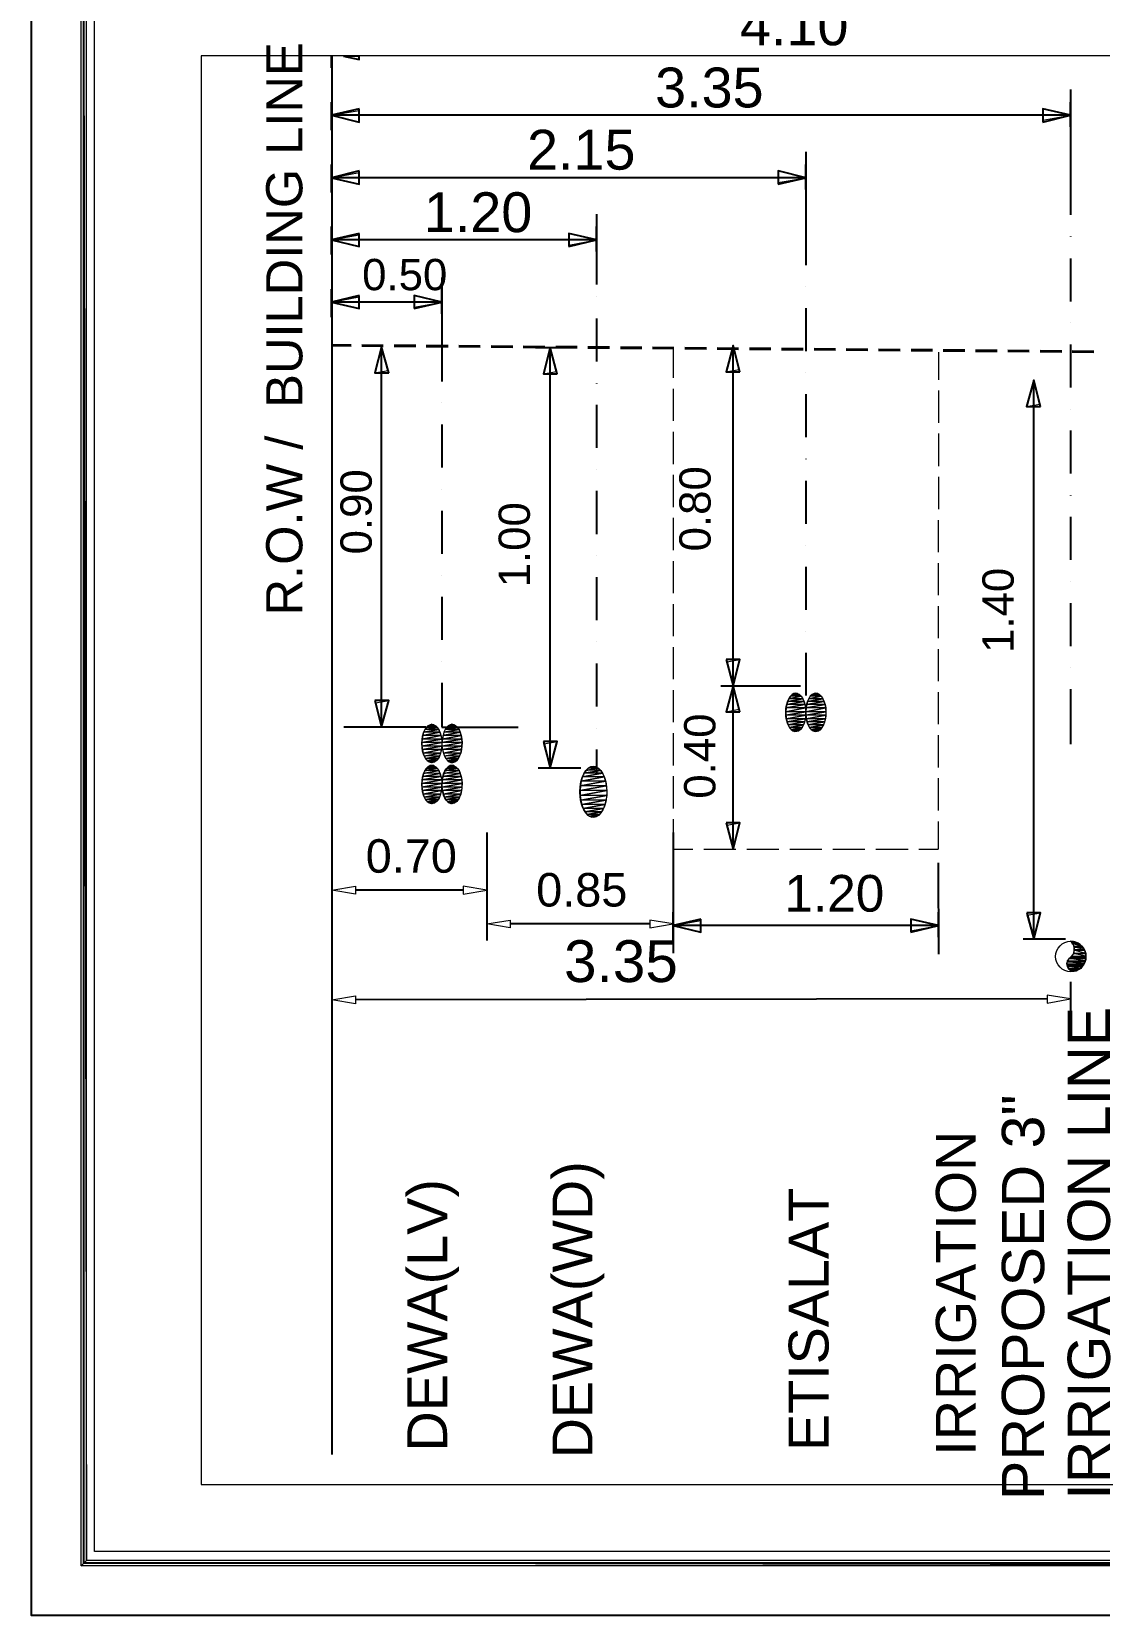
# Model space of a CAD drawing. Header units: inches. Extents: x 2 to 859, y 1 to 607.
# Drawn here: x 1.9 to 205.1, y 0.7 to 302.2 of the extents above; entities that cross this region are included whole.
import ezdxf

# ---------------------------------------------------------------- set-up
doc = ezdxf.new("R2010")
doc.units = ezdxf.units.IN
doc.header["$MEASUREMENT"] = 0
doc.layers.add('PDF_Geometry', color=7, linetype='Continuous', true_color=0x00b8b8)
doc.layers.add('PDF_Text', color=7, linetype='Continuous')
doc.styles.add('PDF Arial', font='arial.ttf')

msp = doc.modelspace()

# ---------------------------------------------------------------- linework, layer by layer
at = {"layer": 'PDF_Geometry', "color": 7, "lineweight": 25}
for points in [[(859.2, 3.5), (859.2, 0.72), (1.89, 0.72), (1.89, 607.38)], [(703.35, 10.67), (11.84, 10.67), (11.84, 597.43)], [(58.99, 295.33), (58.99, 297.55)], [(59.06, 297.55), (59.06, 31.35)], [(61.27, 297.55), (64.26, 296.9), (64.26, 297.55)], [(199.67, 291.17), (199.67, 277.71)], [(58.99, 283.43), (58.99, 288.77)], [(64.26, 287.53), (58.99, 286.29), (64.26, 284.99), (64.26, 287.53)], [(194.4, 284.99), (199.67, 286.29), (194.4, 287.53), (194.4, 284.99)], [(199.67, 284.08), (199.67, 288.77)], [(199.67, 286.29), (58.99, 286.29)], [(149.26, 279.34), (149.26, 265.87)], [(199.67, 277.71), (199.67, 267.3)], [(58.99, 271.6), (58.99, 276.93)], [(64.26, 275.69), (58.99, 274.39), (64.26, 273.16), (64.26, 275.69)], [(149.26, 274.39), (58.99, 274.39)], [(144, 273.16), (149.26, 274.39), (144, 275.69), (144, 273.16)], [(149.26, 272.18), (149.26, 276.93)], [(149.26, 276.93), (149.26, 276.93)], [(109.4, 267.43), (109.4, 254.04)], [(149.26, 265.87), (149.26, 257.74)], [(58.99, 259.76), (58.99, 265.09)], [(64.26, 263.79), (58.99, 262.56), (64.26, 261.32), (64.26, 263.79)], [(109.4, 262.56), (58.99, 262.56)], [(80, 265.09), (80, 265.09)], [(104.13, 261.32), (109.4, 262.56), (104.13, 263.79), (104.13, 261.32)], [(109.4, 260.35), (109.4, 265.09)], [(199.67, 263.21), (199.67, 263.14)], [(109.4, 260.35), (109.4, 255.79)], [(199.67, 259.04), (199.67, 250.85)], [(80, 255.4), (80, 242.33)], [(149.26, 253.65), (149.26, 253.65)], [(58.99, 247.86), (58.99, 253.19)], [(64.26, 251.96), (58.99, 250.72), (64.26, 249.48), (64.26, 251.96)], [(80, 250.72), (58.99, 250.72)], [(74.73, 249.48), (80, 250.72), (74.73, 251.96), (74.73, 249.48)], [(80, 248.51), (80, 253.19)], [(80, 253.19), (80, 253.19)], [(109.4, 251.7), (109.4, 251.7)], [(109.4, 247.6), (109.4, 239.4)], [(149.26, 249.55), (149.26, 241.36)], [(199.67, 246.75), (199.67, 246.75)], [(69.86, 237.26), (68.49, 242.2), (67.19, 237.26), (69.86, 237.26)], [(68.49, 169.88), (68.49, 242.2)], [(80, 243.96), (80, 235.63)], [(97.82, 242.07), (103.41, 242.07)], [(101.92, 237.06), (100.62, 242.07), (99.32, 237.06), (101.92, 237.06)], [(100.62, 162.08), (100.62, 242.07)], [(136.71, 237.45), (135.41, 242.46), (134.11, 237.45), (136.71, 237.45)], [(135.41, 146.6), (135.41, 242.46)], [(199.67, 242.66), (199.67, 234.46)], [(109.4, 235.31), (109.4, 235.24)], [(149.26, 237.26), (149.26, 237.26)], [(149.26, 233.16), (149.26, 224.97)], [(80, 231.53), (80, 231.53)], [(109.4, 231.14), (109.4, 222.95)], [(199.67, 230.36), (199.67, 230.36)], [(80, 227.44), (80, 219.24)], [(199.67, 226.27), (199.67, 218.07)], [(149.26, 220.87), (149.26, 220.8)], [(109.4, 218.85), (109.4, 218.85)], [(80, 215.08), (80, 215.08)], [(109.4, 214.76), (109.4, 206.56)], [(149.26, 216.71), (149.26, 208.51)], [(199.67, 213.98), (199.67, 213.91)], [(80, 210.98), (80, 202.79)], [(199.67, 209.81), (199.67, 201.62)], [(109.4, 202.46), (109.4, 202.46)], [(149.26, 204.41), (149.26, 204.41)], [(149.26, 200.32), (149.26, 192.12)], [(80, 198.69), (80, 198.69)], [(109.4, 198.37), (109.4, 190.17)], [(199.67, 197.52), (199.67, 197.52)], [(80, 194.59), (80, 186.4)], [(199.67, 193.42), (199.67, 185.23)], [(149.26, 188.03), (149.26, 188.03)], [(109.4, 186.07), (109.4, 186.01)], [(149.26, 183.93), (149.26, 175.8)], [(80, 182.3), (80, 182.3)], [(109.4, 181.91), (109.4, 173.72)], [(134.11, 182.69), (135.41, 177.69), (136.71, 182.69), (134.11, 182.69)], [(199.67, 181.13), (199.67, 181.13)], [(80, 178.21), (80, 169.82)], [(67.19, 174.89), (68.49, 169.88), (69.86, 174.89), (67.19, 174.89)], [(133.07, 177.69), (148.22, 177.69)], [(136.71, 172.74), (135.41, 177.69), (134.11, 172.74), (136.71, 172.74)], [(199.67, 177.03), (199.67, 166.56)], [(61.34, 169.88), (76.94, 169.88)], [(80, 169.82), (94.5, 169.82)], [(109.4, 169.62), (109.4, 169.62)], [(99.32, 167.08), (100.62, 162.08), (101.92, 167.08), (99.32, 167.08)], [(109.4, 165.52), (109.4, 160.97)], [(98.28, 162.08), (106.41, 162.08)], [(134.11, 151.61), (135.41, 146.6), (136.71, 151.61), (134.11, 151.61)], [(88.52, 149.72), (88.52, 129.17)], [(124.03, 149.72), (124.03, 129.17)], [(124.03, 143.02), (124.03, 126.76)], [(174.43, 144), (174.5, 126.57)], [(59.06, 140.68), (59.06, 135.61)], [(84.03, 138.79), (63.55, 138.79)], [(88.52, 140.68), (88.52, 135.61)], [(124.03, 129.23), (124.03, 134.57)], [(129.3, 133.27), (124.03, 132.03), (129.3, 130.79), (129.3, 133.27)], [(169.23, 130.79), (174.5, 132.03), (169.23, 133.27), (169.23, 130.79)], [(174.5, 129.82), (174.5, 134.57)], [(119.54, 132.36), (93.01, 132.36)], [(174.5, 132.03), (124.03, 132.03)]]:
    msp.add_lwpolyline(points, dxfattribs=at)
at = {"layer": 'PDF_Geometry', "color": 7, "lineweight": 0}
for points in [[(12.36, 596.91), (11.32, 597.95), (12.36, 11.19), (12.36, 596.91)], [(11.32, 597.95), (12.36, 11.19), (11.32, 10.15), (11.32, 597.95)], [(703.35, 12.88), (13.86, 12.88), (13.86, 596.19), (743.17, 596.19), (743.17, 210.07)], [(34.15, 25.63), (342.29, 25.63), (342.29, 297.61), (34.15, 297.61), (34.15, 25.63)], [(63.55, 139.51), (63.55, 138.01), (59.06, 138.79), (63.55, 139.51)], [(84.03, 139.51), (84.03, 138.01), (88.52, 138.79), (84.03, 139.51)], [(93.01, 133.07), (93.01, 131.57), (88.52, 132.36), (93.01, 133.07)], [(119.54, 133.07), (119.54, 131.57), (124.03, 132.36), (119.54, 133.07)], [(12.36, 11.19), (11.32, 10.15), (703.35, 11.14)], [(11.32, 10.15), (703.35, 11.14)], [(703.35, 10.15), (11.32, 10.15)], [(703.35, 11.19), (12.36, 11.19)]]:
    msp.add_lwpolyline(points, dxfattribs=at)
at = {"layer": 'PDF_Geometry', "color": 3, "lineweight": 0}
for points in [[(61.27, 297.55), (64.26, 297.55), (64.26, 296.9), (61.27, 297.55)], [(64.26, 287.53), (58.99, 286.29), (64.26, 287.21), (64.26, 287.53)], [(58.99, 286.29), (64.26, 287.21), (64.26, 284.99), (58.99, 286.29)], [(194.4, 287.53), (194.4, 285.32), (199.67, 286.29), (194.4, 287.53)], [(194.4, 285.32), (199.67, 286.29), (194.4, 284.99), (194.4, 285.32)], [(64.26, 275.69), (58.99, 274.39), (64.26, 275.37), (64.26, 275.69)], [(58.99, 274.39), (64.26, 275.37), (64.26, 273.16), (58.99, 274.39)], [(144, 275.69), (144, 273.48), (149.26, 274.39), (144, 275.69)], [(144, 273.16), (144, 273.48), (149.26, 274.39), (144, 273.16)], [(144, 273.16), (144, 273.16), (144, 273.48), (144, 273.16)], [(64.26, 263.79), (58.99, 262.56), (64.26, 263.53), (64.26, 263.79)], [(58.99, 262.56), (64.26, 263.53), (64.26, 261.32), (58.99, 262.56)], [(104.13, 263.79), (104.13, 261.58), (109.4, 262.56), (104.13, 263.79)], [(104.13, 261.58), (109.4, 262.56), (104.13, 261.32), (104.13, 261.58)], [(64.26, 251.96), (58.99, 250.72), (64.26, 251.7), (64.26, 251.96)], [(58.99, 250.72), (64.26, 251.7), (64.26, 249.48), (58.99, 250.72)], [(74.73, 251.96), (74.73, 249.74), (80, 250.72), (74.73, 251.96)], [(74.73, 249.74), (80, 250.72), (74.73, 249.48), (74.73, 249.74)], [(68.49, 242.2), (67.19, 237.26), (69.73, 237.71), (68.49, 242.2)], [(100.62, 242.07), (99.32, 237.06), (101.79, 237.52), (100.62, 242.07)], [(135.41, 242.46), (134.11, 237.45), (136.58, 237.91), (135.41, 242.46)], [(67.19, 237.26), (69.73, 237.71), (69.86, 237.26), (67.19, 237.26)], [(99.32, 237.06), (101.79, 237.52), (101.92, 237.06), (99.32, 237.06)], [(134.11, 237.45), (136.58, 237.91), (136.71, 237.45), (134.11, 237.45)], [(134.11, 182.69), (134.24, 182.24), (136.71, 182.69), (134.11, 182.69)], [(134.24, 182.24), (136.71, 182.69), (135.41, 177.69), (134.24, 182.24)], [(67.19, 174.89), (67.32, 174.43), (69.86, 174.89), (67.19, 174.89)], [(67.32, 174.43), (69.86, 174.89), (68.49, 169.88), (67.32, 174.43)], [(135.41, 177.69), (134.11, 172.74), (136.58, 173.2), (135.41, 177.69)], [(148.68, 175.21), (148.68, 175.21), (145.82, 174.69), (148.68, 175.21)], [(148.68, 175.21), (145.82, 174.69), (148.68, 175.21)], [(145.82, 174.69), (148.68, 175.21), (146.01, 175.21), (145.82, 174.69)], [(148.87, 174.69), (145.82, 174.69), (148.68, 175.21), (148.87, 174.69)], [(148.35, 175.67), (148.35, 175.67), (146.01, 175.21), (148.35, 175.67)], [(148.35, 175.67), (146.01, 175.21), (148.35, 175.67)], [(146.01, 175.21), (148.35, 175.67), (146.34, 175.67), (146.01, 175.21)], [(148.68, 175.21), (146.01, 175.21), (148.35, 175.67), (148.68, 175.21)], [(148.03, 175.99), (148.03, 175.99), (146.34, 175.67), (148.03, 175.99)], [(148.03, 175.99), (146.34, 175.67), (148.03, 175.99)], [(146.34, 175.67), (148.03, 175.99), (146.66, 175.99), (146.34, 175.67)], [(148.35, 175.67), (146.34, 175.67), (148.03, 175.99), (148.35, 175.67)], [(147.7, 176.19), (147.7, 176.19), (146.66, 175.99), (147.7, 176.19)], [(147.7, 176.19), (146.66, 175.99), (147.7, 176.19)], [(146.66, 175.99), (147.7, 176.19), (146.99, 176.19), (146.66, 175.99)], [(148.03, 175.99), (146.66, 175.99), (147.7, 176.19), (148.03, 175.99)], [(146.99, 176.19), (147.38, 176.25), (147.38, 176.25), (146.99, 176.19)], [(147.7, 176.19), (146.99, 176.19), (147.38, 176.25), (147.7, 176.19)], [(152.52, 175.21), (152.52, 175.21), (149.59, 174.69), (152.52, 175.21)], [(152.52, 175.21), (149.59, 174.69), (152.52, 175.21)], [(149.59, 174.69), (152.52, 175.21), (149.85, 175.21), (149.59, 174.69)], [(152.71, 174.69), (149.59, 174.69), (152.52, 175.21), (152.71, 174.69)], [(152.19, 175.67), (152.19, 175.67), (149.85, 175.21), (152.19, 175.67)], [(152.19, 175.67), (149.85, 175.21), (152.19, 175.67)], [(149.85, 175.21), (152.19, 175.67), (150.11, 175.67), (149.85, 175.21)], [(152.52, 175.21), (149.85, 175.21), (152.19, 175.67), (152.52, 175.21)], [(151.87, 175.99), (151.87, 175.99), (150.11, 175.67), (151.87, 175.99)], [(151.87, 175.99), (150.11, 175.67), (151.87, 175.99)], [(150.11, 175.67), (151.87, 175.99), (150.44, 175.99), (150.11, 175.67)], [(152.19, 175.67), (150.11, 175.67), (151.87, 175.99), (152.19, 175.67)], [(151.54, 176.19), (151.54, 176.19), (150.44, 175.99), (151.54, 176.19)], [(151.54, 176.19), (150.44, 175.99), (151.54, 176.19)], [(150.44, 175.99), (151.54, 176.19), (150.83, 176.19), (150.44, 175.99)], [(151.87, 175.99), (150.44, 175.99), (151.54, 176.19), (151.87, 175.99)], [(150.83, 176.19), (151.15, 176.25), (151.15, 176.25), (150.83, 176.19)], [(151.54, 176.19), (150.83, 176.19), (151.15, 176.25), (151.54, 176.19)], [(134.11, 172.74), (136.58, 173.2), (136.71, 172.74), (134.11, 172.74)], [(149.2, 173.46), (149.2, 173.46), (145.43, 172.74), (149.2, 173.46)], [(149.2, 173.46), (145.43, 172.74), (149.2, 173.46)], [(145.43, 172.74), (149.2, 173.46), (145.49, 173.46), (145.43, 172.74)], [(149.26, 172.74), (145.43, 172.74), (149.2, 173.46), (149.26, 172.74)], [(149.26, 172.74), (149.26, 172.74), (145.43, 172.09), (149.26, 172.74)], [(149.26, 172.74), (145.43, 172.09), (149.26, 172.74)], [(145.43, 172.09), (149.26, 172.74), (145.43, 172.74), (145.43, 172.09)], [(149.26, 172.09), (145.43, 172.09), (149.26, 172.74), (149.26, 172.09)], [(145.56, 171.38), (149.26, 172.09), (145.43, 172.09), (145.56, 171.38)], [(149.07, 174.11), (149.07, 174.11), (145.49, 173.46), (149.07, 174.11)], [(149.07, 174.11), (145.49, 173.46), (149.07, 174.11)], [(145.49, 173.46), (149.07, 174.11), (145.62, 174.11), (145.49, 173.46)], [(149.2, 173.46), (145.49, 173.46), (149.07, 174.11), (149.2, 173.46)], [(149.26, 172.09), (149.26, 172.09), (145.56, 171.38), (149.26, 172.09)], [(149.26, 172.09), (145.56, 171.38), (149.26, 172.09)], [(149.13, 171.38), (145.56, 171.38), (149.26, 172.09), (149.13, 171.38)], [(148.87, 174.69), (148.87, 174.69), (145.62, 174.11), (148.87, 174.69)], [(148.87, 174.69), (145.62, 174.11), (148.87, 174.69)], [(145.62, 174.11), (148.87, 174.69), (145.82, 174.69), (145.62, 174.11)], [(149.07, 174.11), (145.62, 174.11), (148.87, 174.69), (149.07, 174.11)], [(153.04, 173.46), (153.04, 173.46), (149.26, 172.74), (153.04, 173.46)], [(153.04, 173.46), (149.26, 172.74), (153.04, 173.46)], [(149.26, 172.74), (153.04, 173.46), (149.33, 173.46), (149.26, 172.74)], [(153.1, 172.74), (149.26, 172.74), (153.04, 173.46), (153.1, 172.74)], [(153.1, 172.74), (153.1, 172.74), (149.26, 172.09), (153.1, 172.74)], [(153.1, 172.74), (149.26, 172.09), (153.1, 172.74)], [(149.26, 172.09), (153.1, 172.74), (149.26, 172.74), (149.26, 172.09)], [(153.04, 172.09), (149.26, 172.09), (153.1, 172.74), (153.04, 172.09)], [(149.39, 171.38), (153.04, 172.09), (149.26, 172.09), (149.39, 171.38)], [(152.91, 174.11), (152.91, 174.11), (149.33, 173.46), (152.91, 174.11)], [(152.91, 174.11), (149.33, 173.46), (152.91, 174.11)], [(149.33, 173.46), (152.91, 174.11), (149.46, 174.11), (149.33, 173.46)], [(153.04, 173.46), (149.33, 173.46), (152.91, 174.11), (153.04, 173.46)], [(153.04, 172.09), (153.04, 172.09), (149.39, 171.38), (153.04, 172.09)], [(153.04, 172.09), (149.39, 171.38), (153.04, 172.09)], [(152.97, 171.38), (149.39, 171.38), (153.04, 172.09), (152.97, 171.38)], [(152.71, 174.69), (152.71, 174.69), (149.46, 174.11), (152.71, 174.69)], [(152.71, 174.69), (149.46, 174.11), (152.71, 174.69)], [(149.46, 174.11), (152.71, 174.69), (149.59, 174.69), (149.46, 174.11)], [(152.91, 174.11), (149.46, 174.11), (152.71, 174.69), (152.91, 174.11)], [(145.69, 170.79), (149.13, 171.38), (145.56, 171.38), (145.69, 170.79)], [(149.13, 171.38), (149.13, 171.38), (145.69, 170.79), (149.13, 171.38)], [(149.13, 171.38), (145.69, 170.79), (149.13, 171.38)], [(149, 170.79), (145.69, 170.79), (149.13, 171.38), (149, 170.79)], [(145.88, 170.21), (149, 170.79), (145.69, 170.79), (145.88, 170.21)], [(149, 170.79), (149, 170.79), (145.88, 170.21), (149, 170.79)], [(149, 170.79), (145.88, 170.21), (149, 170.79)], [(148.81, 170.21), (145.88, 170.21), (149, 170.79), (148.81, 170.21)], [(146.14, 169.75), (148.81, 170.21), (145.88, 170.21), (146.14, 169.75)], [(148.81, 170.21), (148.81, 170.21), (146.14, 169.75), (148.81, 170.21)], [(148.81, 170.21), (146.14, 169.75), (148.81, 170.21)], [(148.55, 169.75), (146.14, 169.75), (148.81, 170.21), (148.55, 169.75)], [(146.47, 169.36), (148.55, 169.75), (146.14, 169.75), (146.47, 169.36)], [(148.55, 169.75), (148.55, 169.75), (146.47, 169.36), (148.55, 169.75)], [(148.55, 169.75), (146.47, 169.36), (148.55, 169.75)], [(148.22, 169.36), (146.47, 169.36), (148.55, 169.75), (148.22, 169.36)], [(146.79, 169.1), (148.22, 169.36), (146.47, 169.36), (146.79, 169.1)], [(148.22, 169.36), (148.22, 169.36), (146.79, 169.1), (148.22, 169.36)], [(148.22, 169.36), (146.79, 169.1), (148.22, 169.36)], [(147.9, 169.1), (146.79, 169.1), (148.22, 169.36), (147.9, 169.1)], [(147.18, 168.97), (147.9, 169.1), (146.79, 169.1), (147.18, 168.97)], [(147.51, 168.97), (147.18, 168.97), (147.9, 169.1), (147.51, 168.97)], [(147.18, 168.97), (147.9, 169.1), (147.9, 169.1), (147.18, 168.97)], [(147.9, 169.1), (147.9, 169.1), (147.18, 168.97), (147.9, 169.1)], [(149.52, 170.79), (152.97, 171.38), (149.39, 171.38), (149.52, 170.79)], [(152.97, 171.38), (152.97, 171.38), (149.52, 170.79), (152.97, 171.38)], [(152.97, 171.38), (149.52, 170.79), (152.97, 171.38)], [(152.84, 170.79), (149.52, 170.79), (152.97, 171.38), (152.84, 170.79)], [(149.72, 170.21), (152.84, 170.79), (149.52, 170.79), (149.72, 170.21)], [(152.84, 170.79), (152.84, 170.79), (149.72, 170.21), (152.84, 170.79)], [(152.84, 170.79), (149.72, 170.21), (152.84, 170.79)], [(152.65, 170.21), (149.72, 170.21), (152.84, 170.79), (152.65, 170.21)], [(149.98, 169.75), (152.65, 170.21), (149.72, 170.21), (149.98, 169.75)], [(152.65, 170.21), (152.65, 170.21), (149.98, 169.75), (152.65, 170.21)], [(152.65, 170.21), (149.98, 169.75), (152.65, 170.21)], [(152.32, 169.75), (149.98, 169.75), (152.65, 170.21), (152.32, 169.75)], [(150.3, 169.36), (152.32, 169.75), (149.98, 169.75), (150.3, 169.36)], [(152.32, 169.75), (152.32, 169.75), (150.3, 169.36), (152.32, 169.75)], [(152.32, 169.75), (150.3, 169.36), (152.32, 169.75)], [(152.06, 169.36), (150.3, 169.36), (152.32, 169.75), (152.06, 169.36)], [(150.63, 169.1), (152.06, 169.36), (150.3, 169.36), (150.63, 169.1)], [(152.06, 169.36), (152.06, 169.36), (150.63, 169.1), (152.06, 169.36)], [(152.06, 169.36), (150.63, 169.1), (152.06, 169.36)], [(151.74, 169.1), (150.63, 169.1), (152.06, 169.36), (151.74, 169.1)], [(151.02, 168.97), (151.74, 169.1), (150.63, 169.1), (151.02, 168.97)], [(151.35, 168.97), (151.02, 168.97), (151.74, 169.1), (151.35, 168.97)], [(151.02, 168.97), (151.74, 169.1), (151.74, 169.1), (151.02, 168.97)], [(151.74, 169.1), (151.74, 169.1), (151.02, 168.97), (151.74, 169.1)], [(99.32, 167.08), (99.38, 166.63), (101.92, 167.08), (99.32, 167.08)], [(99.38, 166.63), (101.92, 167.08), (100.62, 162.08), (99.38, 166.63)], [(134.11, 151.61), (134.24, 151.15), (136.71, 151.61), (134.11, 151.61)], [(134.24, 151.15), (136.71, 151.61), (135.41, 146.6), (134.24, 151.15)], [(129.3, 133.27), (124.03, 132.03), (129.3, 133.01), (129.3, 133.27)], [(124.03, 132.03), (129.3, 133.01), (129.3, 130.79), (124.03, 132.03)], [(169.23, 133.27), (169.23, 131.05), (174.5, 132.03), (169.23, 133.27)], [(169.23, 131.05), (174.5, 132.03), (169.23, 130.79), (169.23, 131.05)]]:
    msp.add_lwpolyline(points, dxfattribs=at)
at = {"layer": 'PDF_Geometry', "color": 3, "lineweight": 40}
for points in [[(62.7, 242.46), (59.06, 242.53)], [(68.82, 242.4), (64.72, 242.46)], [(74.99, 242.4), (70.9, 242.4)], [(81.17, 242.33), (77.01, 242.33)], [(87.29, 242.27), (83.19, 242.33)], [(93.46, 242.2), (89.37, 242.27)], [(99.58, 242.14), (95.48, 242.2)], [(105.76, 242.14), (101.66, 242.14)], [(111.87, 242.07), (107.77, 242.07)], [(118.05, 242.01), (113.95, 242.01)], [(124.16, 241.94), (120.06, 242.01)], [(130.34, 241.88), (126.24, 241.94)], [(136.45, 241.81), (132.36, 241.88)], [(142.63, 241.81), (138.53, 241.81)], [(148.74, 241.75), (144.65, 241.75)], [(154.92, 241.68), (150.83, 241.75)], [(161.04, 241.62), (156.94, 241.68)], [(167.21, 241.55), (163.12, 241.62)], [(173.39, 241.55), (169.3, 241.55)], [(179.51, 241.49), (175.41, 241.49)], [(185.68, 241.42), (181.59, 241.42)], [(191.8, 241.36), (187.7, 241.42)], [(197.98, 241.29), (193.88, 241.36)], [(204.09, 241.23), (199.99, 241.29)]]:
    msp.add_lwpolyline(points, dxfattribs=at)
at = {"layer": 'PDF_Geometry', "color": 3, "lineweight": 20}
for points in [[(124.03, 241.94), (124.03, 236.28)], [(174.5, 241.16), (174.5, 235.89)], [(124.03, 234.2), (124.03, 228.09)], [(174.5, 233.88), (174.5, 227.7)], [(124.03, 226.01), (124.03, 219.89)], [(174.5, 225.68), (174.5, 219.5)], [(124.03, 217.81), (124.03, 211.7)], [(174.5, 217.42), (174.5, 211.31)], [(124.03, 209.62), (124.03, 203.5)], [(174.43, 209.23), (174.43, 203.11)], [(124.03, 201.42), (124.03, 195.31)], [(174.43, 201.03), (174.43, 194.92)], [(124.03, 193.23), (124.03, 187.12)], [(174.43, 192.84), (174.43, 186.72)], [(124.03, 185.03), (124.03, 178.92)], [(174.43, 184.64), (174.43, 178.53)], [(124.03, 176.84), (124.03, 170.73)], [(174.43, 176.45), (174.43, 170.34)], [(124.03, 168.65), (124.03, 162.53)], [(174.43, 168.25), (174.43, 162.14)], [(124.03, 160.45), (124.03, 154.34)], [(174.43, 160.06), (174.43, 153.95)], [(124.03, 152.26), (124.03, 146.6)], [(174.43, 151.87), (174.43, 146.6)], [(124.03, 146.6), (127.74, 146.6)], [(129.82, 146.6), (135.93, 146.6)], [(138.01, 146.6), (144.13, 146.6)], [(146.21, 146.6), (152.32, 146.6)], [(154.4, 146.6), (160.52, 146.6)], [(162.6, 146.6), (168.71, 146.6)], [(170.79, 146.6), (174.43, 146.6)]]:
    msp.add_lwpolyline(points, dxfattribs=at)
at = {"layer": 'PDF_Geometry', "color": 1, "lineweight": 25}
for points in [[(193.94, 230.82), (192.64, 235.83), (191.28, 230.82), (193.94, 230.82)], [(192.64, 129.43), (192.64, 235.83)], [(191.34, 134.44), (192.64, 129.43), (193.94, 134.44), (191.34, 134.44)], [(198.69, 129.43), (190.63, 129.43)], [(59.06, 121.17), (59.06, 114.73)], [(199.67, 121.3), (199.67, 114.86)], [(195.18, 118.05), (63.55, 117.92)]]:
    msp.add_lwpolyline(points, dxfattribs=at)
at = {"layer": 'PDF_Geometry', "color": 1, "lineweight": 0}
for points in [[(192.64, 235.83), (191.28, 230.82), (193.81, 231.27), (192.64, 235.83)], [(191.28, 230.82), (193.81, 231.27), (193.94, 230.82), (191.28, 230.82)], [(79.61, 168.84), (79.61, 168.84), (76.36, 168.19), (79.61, 168.84)], [(79.61, 168.84), (76.36, 168.19), (79.61, 168.84)], [(76.36, 168.19), (79.61, 168.84), (76.49, 168.84), (76.36, 168.19)], [(79.81, 168.19), (76.36, 168.19), (79.61, 168.84), (79.81, 168.19)], [(79.42, 169.36), (79.42, 169.36), (76.49, 168.84), (79.42, 169.36)], [(79.42, 169.36), (76.49, 168.84), (79.42, 169.36)], [(76.49, 168.84), (79.42, 169.36), (76.75, 169.36), (76.49, 168.84)], [(79.61, 168.84), (76.49, 168.84), (79.42, 169.36), (79.61, 168.84)], [(79.09, 169.75), (79.09, 169.75), (76.75, 169.36), (79.09, 169.75)], [(79.09, 169.75), (76.75, 169.36), (79.09, 169.75)], [(76.75, 169.36), (79.09, 169.75), (77.07, 169.75), (76.75, 169.36)], [(79.42, 169.36), (76.75, 169.36), (79.09, 169.75), (79.42, 169.36)], [(78.77, 170.08), (78.77, 170.08), (77.07, 169.75), (78.77, 170.08)], [(78.77, 170.08), (77.07, 169.75), (78.77, 170.08)], [(77.07, 169.75), (78.77, 170.08), (77.33, 170.08), (77.07, 169.75)], [(79.09, 169.75), (77.07, 169.75), (78.77, 170.08), (79.09, 169.75)], [(77.33, 170.08), (77.4, 170.08), (78.44, 170.27), (77.33, 170.08)], [(78.77, 170.08), (77.33, 170.08), (78.44, 170.27), (78.77, 170.08)], [(77.4, 170.08), (78.44, 170.27), (77.73, 170.27), (77.4, 170.08)], [(77.4, 170.08), (78.44, 170.27), (78.44, 170.27), (77.4, 170.08)], [(77.73, 170.27), (78.05, 170.34), (78.05, 170.34), (77.73, 170.27)], [(78.44, 170.27), (77.73, 170.27), (78.05, 170.34), (78.44, 170.27)], [(80.13, 168.19), (80.2, 168.19), (83.45, 168.84), (80.13, 168.19)], [(83.64, 168.19), (80.13, 168.19), (83.45, 168.84), (83.64, 168.19)], [(80.2, 168.19), (83.45, 168.84), (80.33, 168.84), (80.2, 168.19)], [(80.2, 168.19), (83.45, 168.84), (83.45, 168.84), (80.2, 168.19)], [(83.25, 169.36), (83.25, 169.36), (80.33, 168.84), (83.25, 169.36)], [(83.25, 169.36), (80.33, 168.84), (83.25, 169.36)], [(80.33, 168.84), (83.25, 169.36), (80.59, 169.36), (80.33, 168.84)], [(83.45, 168.84), (80.33, 168.84), (83.25, 169.36), (83.45, 168.84)], [(82.93, 169.75), (82.93, 169.75), (80.59, 169.36), (82.93, 169.75)], [(82.93, 169.75), (80.59, 169.36), (82.93, 169.75)], [(80.59, 169.36), (82.93, 169.75), (80.85, 169.75), (80.59, 169.36)], [(83.25, 169.36), (80.59, 169.36), (82.93, 169.75), (83.25, 169.36)], [(82.6, 170.08), (82.6, 170.08), (80.85, 169.75), (82.6, 170.08)], [(82.6, 170.08), (80.85, 169.75), (82.6, 170.08)], [(80.85, 169.75), (82.6, 170.08), (81.17, 170.08), (80.85, 169.75)], [(82.93, 169.75), (80.85, 169.75), (82.6, 170.08), (82.93, 169.75)], [(82.28, 170.27), (82.28, 170.27), (81.17, 170.08), (82.28, 170.27)], [(82.28, 170.27), (81.17, 170.08), (82.28, 170.27)], [(81.17, 170.08), (82.28, 170.27), (81.56, 170.27), (81.17, 170.08)], [(82.6, 170.08), (81.17, 170.08), (82.28, 170.27), (82.6, 170.08)], [(81.56, 170.27), (81.89, 170.34), (81.89, 170.34), (81.56, 170.27)], [(82.28, 170.27), (81.56, 170.27), (81.89, 170.34), (82.28, 170.27)], [(79.94, 167.54), (79.94, 167.54), (76.16, 166.89), (79.94, 167.54)], [(79.94, 167.54), (76.16, 166.89), (79.94, 167.54)], [(76.16, 166.89), (79.94, 167.54), (76.23, 167.54), (76.16, 166.89)], [(80, 166.89), (76.16, 166.89), (79.94, 167.54), (80, 166.89)], [(80, 166.89), (80, 166.89), (76.16, 166.17), (80, 166.89)], [(80, 166.89), (76.16, 166.17), (80, 166.89)], [(76.16, 166.17), (80, 166.89), (76.16, 166.89), (76.16, 166.17)], [(80, 166.17), (76.16, 166.17), (80, 166.89), (80, 166.17)], [(76.29, 165.52), (80, 166.17), (76.16, 166.17), (76.29, 165.52)], [(79.81, 168.19), (79.81, 168.19), (76.23, 167.54), (79.81, 168.19)], [(79.81, 168.19), (76.23, 167.54), (79.81, 168.19)], [(76.23, 167.54), (79.81, 168.19), (76.36, 168.19), (76.23, 167.54)], [(79.94, 167.54), (76.23, 167.54), (79.81, 168.19), (79.94, 167.54)], [(80, 166.17), (80, 166.17), (76.29, 165.52), (80, 166.17)], [(80, 166.17), (76.29, 165.52), (80, 166.17)], [(79.87, 165.52), (76.29, 165.52), (80, 166.17), (79.87, 165.52)], [(83.77, 167.54), (83.77, 167.54), (80, 166.89), (83.77, 167.54)], [(83.77, 167.54), (80, 166.89), (83.77, 167.54)], [(80, 166.89), (83.77, 167.54), (80.07, 167.54), (80, 166.89)], [(83.84, 166.89), (80, 166.89), (83.77, 167.54), (83.84, 166.89)], [(83.84, 166.89), (83.84, 166.89), (80, 166.17), (83.84, 166.89)], [(83.84, 166.89), (80, 166.17), (83.84, 166.89)], [(80, 166.17), (83.84, 166.89), (80, 166.89), (80, 166.17)], [(83.77, 166.17), (80, 166.17), (83.84, 166.89), (83.77, 166.17)], [(80.07, 165.52), (83.77, 166.17), (80, 166.17), (80.07, 165.52)], [(83.64, 168.19), (83.64, 168.19), (80.07, 167.54), (83.64, 168.19)], [(83.64, 168.19), (80.07, 167.54), (83.64, 168.19)], [(80.07, 167.54), (83.64, 168.19), (80.13, 168.19), (80.07, 167.54)], [(83.77, 167.54), (80.07, 167.54), (83.64, 168.19), (83.77, 167.54)], [(83.77, 166.17), (83.77, 166.17), (80.07, 165.52), (83.77, 166.17)], [(83.77, 166.17), (80.07, 165.52), (83.77, 166.17)], [(83.71, 165.52), (80.07, 165.52), (83.77, 166.17), (83.71, 165.52)], [(76.42, 164.87), (79.87, 165.52), (76.29, 165.52), (76.42, 164.87)], [(79.87, 165.52), (79.87, 165.52), (76.42, 164.87), (79.87, 165.52)], [(79.87, 165.52), (76.42, 164.87), (79.87, 165.52)], [(79.74, 164.87), (76.42, 164.87), (79.87, 165.52), (79.74, 164.87)], [(76.62, 164.29), (79.74, 164.87), (76.42, 164.87), (76.62, 164.29)], [(79.74, 164.87), (79.74, 164.87), (76.62, 164.29), (79.74, 164.87)], [(79.74, 164.87), (76.62, 164.29), (79.74, 164.87)], [(79.55, 164.35), (76.62, 164.29), (79.74, 164.87), (79.55, 164.35)], [(76.88, 163.83), (79.55, 164.35), (76.62, 164.29), (76.88, 163.83)], [(79.55, 164.29), (76.88, 163.83), (79.55, 164.35), (79.55, 164.29)], [(79.55, 164.29), (79.55, 164.29), (76.88, 163.83), (79.55, 164.29)], [(79.29, 163.83), (76.88, 163.83), (79.55, 164.29), (79.29, 163.83)], [(77.2, 163.44), (79.29, 163.83), (76.88, 163.83), (77.2, 163.44)], [(79.29, 163.83), (79.29, 163.83), (77.2, 163.44), (79.29, 163.83)], [(79.29, 163.83), (77.2, 163.44), (79.29, 163.83)], [(78.96, 163.44), (77.2, 163.44), (79.29, 163.83), (78.96, 163.44)], [(77.53, 163.18), (78.96, 163.44), (77.2, 163.44), (77.53, 163.18)], [(78.96, 163.44), (78.96, 163.44), (77.53, 163.18), (78.96, 163.44)], [(78.96, 163.44), (77.53, 163.18), (78.96, 163.44)], [(78.64, 163.18), (77.53, 163.18), (78.96, 163.44), (78.64, 163.18)], [(77.92, 163.05), (78.64, 163.18), (77.53, 163.18), (77.92, 163.05)], [(78.25, 163.05), (77.92, 163.05), (78.64, 163.18), (78.25, 163.05)], [(77.92, 163.05), (78.64, 163.18), (78.64, 163.18), (77.92, 163.05)], [(78.64, 163.18), (78.64, 163.18), (77.92, 163.05), (78.64, 163.18)], [(80.26, 164.87), (83.71, 165.52), (80.07, 165.52), (80.26, 164.87)], [(83.71, 165.52), (83.71, 165.52), (80.26, 164.87), (83.71, 165.52)], [(83.71, 165.52), (80.26, 164.87), (83.71, 165.52)], [(83.58, 164.87), (80.26, 164.87), (83.71, 165.52), (83.58, 164.87)], [(80.46, 164.29), (83.58, 164.87), (80.26, 164.87), (80.46, 164.29)], [(83.58, 164.87), (83.58, 164.87), (80.46, 164.29), (83.58, 164.87)], [(83.58, 164.87), (80.46, 164.29), (83.58, 164.87)], [(83.32, 164.35), (80.46, 164.29), (83.58, 164.87), (83.32, 164.35)], [(80.72, 163.83), (83.32, 164.35), (80.46, 164.29), (80.72, 163.83)], [(83.32, 164.29), (80.72, 163.83), (83.32, 164.35), (83.32, 164.29)], [(83.32, 164.29), (83.32, 164.29), (80.72, 163.83), (83.32, 164.29)], [(83.06, 163.83), (80.72, 163.83), (83.32, 164.29), (83.06, 163.83)], [(81.04, 163.44), (83.06, 163.83), (80.72, 163.83), (81.04, 163.44)], [(83.06, 163.83), (83.06, 163.83), (81.04, 163.44), (83.06, 163.83)], [(83.06, 163.83), (81.04, 163.44), (83.06, 163.83)], [(82.8, 163.44), (81.04, 163.44), (83.06, 163.83), (82.8, 163.44)], [(81.37, 163.18), (82.8, 163.44), (81.04, 163.44), (81.37, 163.18)], [(82.8, 163.44), (82.8, 163.44), (81.37, 163.18), (82.8, 163.44)], [(82.8, 163.44), (81.37, 163.18), (82.8, 163.44)], [(82.47, 163.18), (81.37, 163.18), (82.8, 163.44), (82.47, 163.18)], [(81.69, 163.05), (82.47, 163.18), (81.37, 163.18), (81.69, 163.05)], [(81.69, 163.05), (81.76, 163.05), (82.47, 163.18), (81.69, 163.05)], [(81.69, 163.05), (82.47, 163.18), (82.47, 163.18), (81.69, 163.05)], [(81.76, 163.05), (82.47, 163.18), (82.08, 163.05), (81.76, 163.05)], [(79.81, 160.39), (79.81, 160.39), (76.23, 159.74), (79.81, 160.39)], [(79.81, 160.39), (76.23, 159.74), (79.81, 160.39)], [(76.23, 159.74), (79.81, 160.39), (76.36, 160.39), (76.23, 159.74)], [(79.94, 159.74), (76.23, 159.74), (79.81, 160.39), (79.94, 159.74)], [(76.36, 160.39), (79.61, 161.04), (76.49, 160.97), (76.36, 160.39)], [(79.61, 160.97), (76.36, 160.39), (79.61, 161.04), (79.61, 160.97)], [(79.61, 160.97), (79.61, 160.97), (76.36, 160.39), (79.61, 160.97)], [(79.81, 160.39), (76.36, 160.39), (79.61, 160.97), (79.81, 160.39)], [(79.42, 161.56), (79.42, 161.56), (76.49, 160.97), (79.42, 161.56)], [(79.42, 161.56), (76.49, 160.97), (79.42, 161.56)], [(76.49, 160.97), (79.42, 161.56), (76.75, 161.49), (76.49, 160.97)], [(79.61, 161.04), (76.49, 160.97), (79.42, 161.56), (79.61, 161.04)], [(76.75, 161.49), (76.75, 161.56), (79.09, 161.95), (76.75, 161.49)], [(76.75, 161.56), (79.09, 161.95), (77.07, 161.95), (76.75, 161.56)], [(76.75, 161.56), (79.09, 161.95), (79.09, 161.95), (76.75, 161.56)], [(79.42, 161.56), (76.75, 161.49), (79.09, 161.95), (79.42, 161.56)], [(78.77, 162.27), (78.77, 162.27), (77.07, 161.95), (78.77, 162.27)], [(78.77, 162.27), (77.07, 161.95), (78.77, 162.27)], [(77.07, 161.95), (78.77, 162.27), (77.33, 162.27), (77.07, 161.95)], [(79.09, 161.95), (77.07, 161.95), (78.77, 162.27), (79.09, 161.95)], [(77.33, 162.27), (77.4, 162.27), (78.44, 162.47), (77.33, 162.27)], [(78.77, 162.27), (77.33, 162.27), (78.44, 162.47), (78.77, 162.27)], [(77.4, 162.27), (78.44, 162.47), (77.73, 162.47), (77.4, 162.27)], [(77.4, 162.27), (78.44, 162.47), (78.44, 162.47), (77.4, 162.27)], [(77.73, 162.47), (78.05, 162.53), (78.05, 162.53), (77.73, 162.47)], [(78.44, 162.47), (77.73, 162.47), (78.05, 162.53), (78.44, 162.47)], [(83.64, 160.39), (83.64, 160.39), (80.07, 159.74), (83.64, 160.39)], [(83.64, 160.39), (80.07, 159.74), (83.64, 160.39)], [(80.07, 159.74), (83.64, 160.39), (80.13, 160.39), (80.07, 159.74)], [(83.77, 159.74), (80.07, 159.74), (83.64, 160.39), (83.77, 159.74)], [(80.13, 160.39), (83.45, 160.97), (80.2, 160.39), (80.13, 160.39)], [(83.64, 160.39), (80.13, 160.39), (83.45, 160.97), (83.64, 160.39)], [(80.2, 160.39), (83.45, 161.04), (80.33, 160.97), (80.2, 160.39)], [(83.45, 160.97), (80.2, 160.39), (83.45, 161.04), (83.45, 160.97)], [(83.25, 161.56), (83.25, 161.56), (80.33, 160.97), (83.25, 161.56)], [(83.25, 161.56), (80.33, 160.97), (83.25, 161.56)], [(80.33, 160.97), (83.25, 161.56), (80.59, 161.49), (80.33, 160.97)], [(83.45, 161.04), (80.33, 160.97), (83.25, 161.56), (83.45, 161.04)], [(80.59, 161.49), (80.59, 161.56), (82.93, 161.95), (80.59, 161.49)], [(80.59, 161.56), (82.93, 161.95), (80.85, 161.95), (80.59, 161.56)], [(80.59, 161.56), (82.93, 161.95), (82.93, 161.95), (80.59, 161.56)], [(83.25, 161.56), (80.59, 161.49), (82.93, 161.95), (83.25, 161.56)], [(82.6, 162.27), (82.6, 162.27), (80.85, 161.95), (82.6, 162.27)], [(82.6, 162.27), (80.85, 161.95), (82.6, 162.27)], [(80.85, 161.95), (82.6, 162.27), (81.17, 162.27), (80.85, 161.95)], [(82.93, 161.95), (80.85, 161.95), (82.6, 162.27), (82.93, 161.95)], [(82.28, 162.47), (82.28, 162.47), (81.17, 162.27), (82.28, 162.47)], [(82.28, 162.47), (81.17, 162.27), (82.28, 162.47)], [(81.17, 162.27), (82.28, 162.47), (81.56, 162.47), (81.17, 162.27)], [(82.6, 162.27), (81.17, 162.27), (82.28, 162.47), (82.6, 162.27)], [(81.56, 162.47), (81.89, 162.53), (81.89, 162.53), (81.56, 162.47)], [(82.28, 162.47), (81.56, 162.47), (81.89, 162.53), (82.28, 162.47)], [(79.94, 159.74), (79.94, 159.74), (76.16, 159.08), (79.94, 159.74)], [(79.94, 159.74), (76.16, 159.08), (79.94, 159.74)], [(76.16, 159.08), (79.94, 159.74), (76.23, 159.74), (76.16, 159.08)], [(80, 159.08), (76.16, 159.08), (79.94, 159.74), (80, 159.08)], [(80, 159.08), (80, 159.08), (76.16, 158.37), (80, 159.08)], [(80, 159.08), (76.16, 158.37), (80, 159.08)], [(76.16, 158.37), (80, 159.08), (76.16, 159.08), (76.16, 158.37)], [(80, 158.37), (76.16, 158.37), (80, 159.08), (80, 158.37)], [(76.29, 157.72), (80, 158.37), (76.16, 158.37), (76.29, 157.72)], [(80, 158.37), (80, 158.37), (76.29, 157.72), (80, 158.37)], [(80, 158.37), (76.29, 157.72), (80, 158.37)], [(79.87, 157.72), (76.29, 157.72), (80, 158.37), (79.87, 157.72)], [(76.42, 157.07), (79.87, 157.72), (76.29, 157.72), (76.42, 157.07)], [(79.87, 157.72), (79.87, 157.72), (76.42, 157.07), (79.87, 157.72)], [(79.87, 157.72), (76.42, 157.07), (79.87, 157.72)], [(79.74, 157.07), (76.42, 157.07), (79.87, 157.72), (79.74, 157.07)], [(76.62, 156.48), (79.74, 157.07), (76.42, 157.07), (76.62, 156.48)], [(79.74, 157.07), (79.74, 157.07), (76.62, 156.48), (79.74, 157.07)], [(79.74, 157.07), (76.62, 156.48), (79.74, 157.07)], [(79.55, 156.48), (76.62, 156.48), (79.74, 157.07), (79.55, 156.48)], [(83.77, 159.74), (83.77, 159.74), (80, 159.08), (83.77, 159.74)], [(83.77, 159.74), (80, 159.08), (83.77, 159.74)], [(80, 159.08), (83.77, 159.74), (80.07, 159.74), (80, 159.08)], [(83.84, 159.08), (80, 159.08), (83.77, 159.74), (83.84, 159.08)], [(83.84, 159.08), (83.84, 159.08), (80, 158.37), (83.84, 159.08)], [(83.84, 159.08), (80, 158.37), (83.84, 159.08)], [(80, 158.37), (83.84, 159.08), (80, 159.08), (80, 158.37)], [(83.77, 158.37), (80, 158.37), (83.84, 159.08), (83.77, 158.37)], [(80.07, 157.72), (83.77, 158.37), (80, 158.37), (80.07, 157.72)], [(83.77, 158.37), (83.77, 158.37), (80.07, 157.72), (83.77, 158.37)], [(83.77, 158.37), (80.07, 157.72), (83.77, 158.37)], [(83.71, 157.72), (80.07, 157.72), (83.77, 158.37), (83.71, 157.72)], [(80.26, 157.07), (83.71, 157.72), (80.07, 157.72), (80.26, 157.07)], [(83.71, 157.72), (83.71, 157.72), (80.26, 157.07), (83.71, 157.72)], [(83.71, 157.72), (80.26, 157.07), (83.71, 157.72)], [(83.58, 157.07), (80.26, 157.07), (83.71, 157.72), (83.58, 157.07)], [(80.46, 156.48), (83.58, 157.07), (80.26, 157.07), (80.46, 156.48)], [(83.58, 157.07), (83.58, 157.07), (80.46, 156.48), (83.58, 157.07)], [(83.58, 157.07), (80.46, 156.48), (83.58, 157.07)], [(83.32, 156.48), (80.46, 156.48), (83.58, 157.07), (83.32, 156.48)], [(76.88, 156.03), (79.55, 156.48), (76.62, 156.48), (76.88, 156.03)], [(79.55, 156.48), (79.55, 156.48), (76.88, 156.03), (79.55, 156.48)], [(79.55, 156.48), (76.88, 156.03), (79.55, 156.48)], [(79.29, 156.03), (76.88, 156.03), (79.55, 156.48), (79.29, 156.03)], [(77.2, 155.64), (79.29, 156.03), (76.88, 156.03), (77.2, 155.64)], [(79.29, 156.03), (79.29, 156.03), (77.2, 155.64), (79.29, 156.03)], [(79.29, 156.03), (77.2, 155.64), (79.29, 156.03)], [(78.96, 155.64), (77.2, 155.64), (79.29, 156.03), (78.96, 155.64)], [(77.53, 155.38), (78.96, 155.64), (77.2, 155.64), (77.53, 155.38)], [(78.96, 155.64), (78.96, 155.64), (77.53, 155.38), (78.96, 155.64)], [(78.96, 155.64), (77.53, 155.38), (78.96, 155.64)], [(78.64, 155.38), (77.53, 155.38), (78.96, 155.64), (78.64, 155.38)], [(77.92, 155.25), (78.64, 155.38), (77.53, 155.38), (77.92, 155.25)], [(78.25, 155.25), (77.92, 155.25), (78.64, 155.38), (78.25, 155.25)], [(77.92, 155.25), (78.64, 155.38), (78.64, 155.38), (77.92, 155.25)], [(78.64, 155.38), (78.64, 155.38), (77.92, 155.25), (78.64, 155.38)], [(80.72, 156.03), (83.32, 156.48), (80.46, 156.48), (80.72, 156.03)], [(83.32, 156.48), (83.32, 156.48), (80.72, 156.03), (83.32, 156.48)], [(83.32, 156.48), (80.72, 156.03), (83.32, 156.48)], [(83.06, 156.03), (80.72, 156.03), (83.32, 156.48), (83.06, 156.03)], [(81.04, 155.64), (83.06, 156.03), (80.72, 156.03), (81.04, 155.64)], [(83.06, 156.03), (83.06, 156.03), (81.04, 155.64), (83.06, 156.03)], [(83.06, 156.03), (81.04, 155.64), (83.06, 156.03)], [(82.8, 155.64), (81.04, 155.64), (83.06, 156.03), (82.8, 155.64)], [(81.37, 155.38), (82.8, 155.64), (81.04, 155.64), (81.37, 155.38)], [(82.8, 155.64), (82.8, 155.64), (81.37, 155.38), (82.8, 155.64)], [(82.8, 155.64), (81.37, 155.38), (82.8, 155.64)], [(82.47, 155.38), (81.37, 155.38), (82.8, 155.64), (82.47, 155.38)], [(81.69, 155.25), (82.47, 155.38), (81.37, 155.38), (81.69, 155.25)], [(81.69, 155.25), (81.76, 155.25), (82.47, 155.38), (81.69, 155.25)], [(81.69, 155.25), (82.47, 155.38), (82.47, 155.38), (81.69, 155.25)], [(81.76, 155.25), (82.47, 155.38), (82.08, 155.25), (81.76, 155.25)], [(191.34, 134.44), (191.41, 133.98), (193.94, 134.44), (191.34, 134.44)], [(191.41, 133.98), (193.94, 134.44), (192.64, 129.43), (191.41, 133.98)], [(199.67, 129.04), (199.8, 128.91), (200.45, 128.91), (199.67, 129.04)], [(199.99, 128.58), (201.16, 128.58), (199.8, 128.91), (199.99, 128.58)], [(201.16, 128.58), (199.8, 128.91), (200.45, 128.91), (201.16, 128.58)], [(199.86, 126.18), (202.59, 126.18), (200.19, 126.7), (199.86, 126.18)], [(200.06, 128.52), (201.29, 128.52), (199.99, 128.58), (200.06, 128.52)], [(201.29, 128.52), (199.99, 128.58), (201.16, 128.58), (201.29, 128.52)], [(200.25, 128.13), (201.81, 128.13), (200.06, 128.52), (200.25, 128.13)], [(201.81, 128.13), (200.06, 128.52), (201.29, 128.52), (201.81, 128.13)], [(200.19, 126.7), (202.53, 126.7), (200.32, 127.35), (200.19, 126.7)], [(202.53, 126.7), (202.53, 126.7), (200.19, 126.7), (202.53, 126.7)], [(202.53, 126.7), (200.19, 126.7), (202.53, 126.7)], [(202.59, 126.18), (200.19, 126.7), (202.53, 126.7), (202.59, 126.18)], [(200.32, 127.93), (201.94, 127.93), (200.25, 128.13), (200.32, 127.93)], [(201.94, 127.93), (200.25, 128.13), (201.81, 128.13), (201.94, 127.93)], [(200.32, 127.48), (202.27, 127.48), (200.32, 127.93), (200.32, 127.48)], [(202.27, 127.48), (200.32, 127.93), (201.94, 127.93), (202.27, 127.48)], [(200.32, 127.35), (202.33, 127.35), (200.32, 127.48), (200.32, 127.35)], [(202.33, 127.35), (200.32, 127.48), (202.27, 127.48), (202.33, 127.35)], [(202.53, 126.7), (200.32, 127.35), (202.33, 127.35), (202.53, 126.7)], [(198.89, 124.75), (202.27, 124.75), (199.02, 125.14), (198.89, 124.75)], [(198.95, 124.49), (202.14, 124.49), (198.89, 124.75), (198.95, 124.49)], [(202.14, 124.49), (198.89, 124.75), (202.27, 124.75), (202.14, 124.49)], [(199.02, 124.23), (201.88, 124.23), (198.95, 124.49), (199.02, 124.23)], [(201.88, 124.23), (198.95, 124.49), (202.14, 124.49), (201.88, 124.23)], [(199.02, 125.33), (202.46, 125.33), (199.41, 125.79), (199.02, 125.33)], [(199.02, 125.14), (202.46, 125.14), (199.02, 125.33), (199.02, 125.14)], [(202.46, 125.14), (199.02, 125.33), (202.46, 125.33), (202.46, 125.14)], [(202.27, 124.75), (199.02, 125.14), (202.46, 125.14), (202.27, 124.75)], [(199.21, 123.84), (201.62, 123.84), (199.02, 124.23), (199.21, 123.84)], [(201.62, 123.84), (199.02, 124.23), (201.88, 124.23), (201.62, 123.84)], [(199.34, 123.71), (201.36, 123.71), (199.21, 123.84), (199.34, 123.71)], [(201.36, 123.71), (199.21, 123.84), (201.62, 123.84), (201.36, 123.71)], [(199.73, 123.45), (200.9, 123.45), (199.34, 123.71), (199.73, 123.45)], [(200.9, 123.45), (199.34, 123.71), (201.36, 123.71), (200.9, 123.45)], [(199.41, 125.79), (202.59, 125.79), (199.6, 125.92), (199.41, 125.79)], [(202.46, 125.33), (199.41, 125.79), (202.59, 125.79), (202.46, 125.33)], [(199.6, 125.92), (202.59, 125.92), (199.86, 126.18), (199.6, 125.92)], [(202.59, 125.79), (199.6, 125.92), (202.59, 125.92), (202.59, 125.79)], [(202.59, 125.92), (199.86, 126.18), (202.59, 126.18), (202.59, 125.92)], [(199.73, 123.45), (199.8, 123.38), (200.77, 123.38), (199.73, 123.45)], [(199.73, 123.45), (200.9, 123.45), (200.77, 123.38), (199.73, 123.45)], [(199.8, 123.38), (200.77, 123.38), (200.38, 123.32), (199.8, 123.38)], [(63.55, 118.63), (63.55, 117.14), (59.06, 117.92), (63.55, 118.63)], [(195.18, 118.76), (195.18, 117.27), (199.67, 118.05), (195.18, 118.76)]]:
    msp.add_lwpolyline(points, dxfattribs=at)
at = {"layer": 'PDF_Geometry', "color": 1, "lineweight": 20}
msp.add_lwpolyline([(81.89, 170.34), (81.56, 170.27), (81.17, 170.08), (80.85, 169.75), (80.59, 169.36), (80.33, 168.84), (80.2, 168.19), (80.07, 167.54), (80, 166.89), (80, 166.17), (80.07, 165.52), (80.26, 164.87), (80.46, 164.29), (80.72, 163.83), (81.04, 163.44), (81.37, 163.18), (81.69, 163.05), (82.08, 163.05), (82.47, 163.18), (82.8, 163.44), (83.06, 163.83), (83.32, 164.29), (83.58, 164.87), (83.71, 165.52), (83.77, 166.17), (83.84, 166.89), (83.77, 167.54), (83.64, 168.19), (83.45, 168.84), (83.25, 169.36), (82.93, 169.75), (82.6, 170.08), (82.28, 170.27), (81.89, 170.34)], dxfattribs=at)
at = {"layer": 'PDF_Geometry', "color": 5, "lineweight": 0}
for points in [[(110.89, 160.32), (110.89, 160.32), (106.47, 159.54), (110.89, 160.32)], [(110.89, 160.32), (106.47, 159.54), (110.89, 160.32)], [(106.47, 159.54), (110.89, 160.32), (106.73, 160.32), (106.47, 159.54)], [(111.09, 159.54), (106.47, 159.54), (110.89, 160.32), (111.09, 159.54)], [(110.57, 161.04), (110.57, 161.04), (106.73, 160.32), (110.57, 161.04)], [(110.57, 161.04), (106.73, 160.32), (110.57, 161.04)], [(106.73, 160.32), (110.57, 161.04), (107.06, 161.04), (106.73, 160.32)], [(110.89, 160.32), (106.73, 160.32), (110.57, 161.04), (110.89, 160.32)], [(107.06, 161.04), (110.18, 161.62), (107.45, 161.56), (107.06, 161.04)], [(110.18, 161.56), (107.06, 161.04), (110.18, 161.62), (110.18, 161.56)], [(110.18, 161.56), (110.18, 161.56), (107.06, 161.04), (110.18, 161.56)], [(110.57, 161.04), (107.06, 161.04), (110.18, 161.56), (110.57, 161.04)], [(109.72, 162.01), (109.72, 162.01), (107.45, 161.56), (109.72, 162.01)], [(109.72, 162.01), (107.45, 161.56), (109.72, 162.01)], [(107.45, 161.56), (109.72, 162.01), (107.84, 162.01), (107.45, 161.56)], [(110.18, 161.62), (107.45, 161.56), (109.72, 162.01), (110.18, 161.62)], [(109.27, 162.27), (109.27, 162.27), (107.84, 162.01), (109.27, 162.27)], [(109.27, 162.27), (107.84, 162.01), (109.27, 162.27)], [(107.84, 162.01), (109.27, 162.27), (108.29, 162.27), (107.84, 162.01)], [(109.72, 162.01), (107.84, 162.01), (109.27, 162.27), (109.72, 162.01)], [(108.29, 162.27), (108.81, 162.34), (108.81, 162.34), (108.29, 162.27)], [(109.27, 162.27), (108.29, 162.27), (108.81, 162.34), (109.27, 162.27)], [(111.28, 158.63), (111.28, 158.63), (106.28, 157.72), (111.28, 158.63)], [(111.28, 158.63), (106.28, 157.72), (111.28, 158.63)], [(106.28, 157.72), (111.28, 158.63), (106.34, 158.63), (106.28, 157.72)], [(111.35, 157.72), (106.28, 157.72), (111.28, 158.63), (111.35, 157.72)], [(111.35, 157.72), (111.35, 157.72), (106.28, 156.81), (111.35, 157.72)], [(111.35, 157.72), (106.28, 156.81), (111.35, 157.72)], [(106.28, 156.81), (111.35, 157.72), (106.28, 157.72), (106.28, 156.81)], [(111.35, 156.81), (106.28, 156.81), (111.35, 157.72), (111.35, 156.81)], [(106.41, 155.9), (111.35, 156.81), (106.28, 156.81), (106.41, 155.9)], [(106.34, 158.63), (111.09, 159.54), (106.47, 159.54), (106.34, 158.63)], [(111.15, 159.54), (111.15, 159.54), (106.34, 158.63), (111.15, 159.54)], [(111.15, 159.54), (106.34, 158.63), (111.09, 159.54), (111.15, 159.54)], [(111.28, 158.63), (106.34, 158.63), (111.15, 159.54), (111.28, 158.63)], [(111.35, 156.81), (111.35, 156.81), (106.41, 155.9), (111.35, 156.81)], [(111.35, 156.81), (106.41, 155.9), (111.35, 156.81)], [(111.22, 155.9), (106.41, 155.9), (111.35, 156.81), (111.22, 155.9)], [(106.6, 155.05), (111.22, 155.9), (106.41, 155.9), (106.6, 155.05)], [(111.22, 155.9), (111.22, 155.9), (106.6, 155.05), (111.22, 155.9)], [(111.22, 155.9), (106.6, 155.05), (111.22, 155.9)], [(111.02, 155.05), (106.6, 155.05), (111.22, 155.9), (111.02, 155.05)], [(106.86, 154.34), (111.02, 155.05), (106.6, 155.05), (106.86, 154.34)], [(111.02, 155.05), (111.02, 155.05), (106.86, 154.34), (111.02, 155.05)], [(111.02, 155.05), (106.86, 154.34), (111.02, 155.05)], [(110.76, 154.34), (106.86, 154.34), (111.02, 155.05), (110.76, 154.34)], [(107.25, 153.69), (110.76, 154.34), (106.86, 154.34), (107.25, 153.69)], [(110.7, 154.34), (110.7, 154.34), (107.25, 153.69), (110.7, 154.34)], [(110.7, 154.34), (107.25, 153.69), (110.76, 154.34), (110.7, 154.34)], [(110.37, 153.69), (107.25, 153.69), (110.7, 154.34), (110.37, 153.69)], [(107.64, 153.17), (110.37, 153.69), (107.25, 153.69), (107.64, 153.17)], [(110.37, 153.69), (110.37, 153.69), (107.64, 153.17), (110.37, 153.69)], [(110.37, 153.69), (107.64, 153.17), (110.37, 153.69)], [(109.98, 153.17), (107.64, 153.17), (110.37, 153.69), (109.98, 153.17)], [(108.1, 152.84), (109.98, 153.17), (107.64, 153.17), (108.1, 152.84)], [(109.98, 153.17), (109.98, 153.17), (108.1, 152.84), (109.98, 153.17)], [(109.98, 153.17), (108.1, 152.84), (109.98, 153.17)], [(109.53, 152.84), (108.1, 152.84), (109.98, 153.17), (109.53, 152.84)], [(108.55, 152.65), (109.53, 152.84), (108.1, 152.84), (108.55, 152.65)], [(109.07, 152.65), (108.55, 152.65), (109.53, 152.84), (109.07, 152.65)], [(108.55, 152.65), (109.53, 152.84), (109.53, 152.84), (108.55, 152.65)], [(109.53, 152.84), (109.53, 152.84), (108.55, 152.65), (109.53, 152.84)]]:
    msp.add_lwpolyline(points, dxfattribs=at)
at = {"layer": 'PDF_Geometry', "color": 7, "lineweight": 0}
msp.add_circle((199.7, 126.14), 2.89, dxfattribs=at)
for centre, radius, start, end in [((198.33, 127.51), 2.05, 302.5921, 46.9316), ((199.7, 126.14), 2.89, 295.211, 90.0028), ((200.35, 124.78), 1.4, 132.0958, 294.9087)]:
    msp.add_arc(centre, radius, start, end, dxfattribs=at)
at = {"layer": 'PDF_Geometry', "color": 3, "lineweight": 20}
for centre, major_axis, ratio in [((147.35, 172.59), (0, 3.65), 0.523344), ((151.17, 172.6), (-0.01, 3.65), 0.522216)]:
    msp.add_ellipse(centre, major_axis=major_axis, ratio=ratio, dxfattribs=at)
at = {"layer": 'PDF_Geometry', "color": 1, "lineweight": 20}
for centre, major_axis, ratio in [((78.08, 166.68), (-0.01, 3.65), 0.524979), ((78.08, 158.88), (-0.01, 3.65), 0.52431), ((81.9, 158.88), (0, 3.65), 0.522763)]:
    msp.add_ellipse(centre, major_axis=major_axis, ratio=ratio, dxfattribs=at)
at = {"layer": 'PDF_Geometry', "color": 5, "lineweight": 20}
msp.add_ellipse((108.81, 157.49), major_axis=(0, 4.86), ratio=0.52533, dxfattribs=at)

# ---------------------------------------------------------------- texts
at = {"layer": 'PDF_Text', "attachment_point": 7, "style": 'PDF Arial'}
for s, insert, char_height in [('\\W1.001212;4.10', (136.72, 299.5), 7.5883), ('\\W1.001221;3.35', (120.57, 287.66), 7.5883), ('\\W1.000851;2.15', (96.19, 275.82), 7.5883), ('\\W1.001125;1.20', (76.54, 263.92), 7.5883), ('\\W1.001136;0.50', (64.8, 252.89), 5.9589), ('\\W1.001136;0.70', (65.48, 142), 6.3779), ('\\W1.001098;0.85', (97.93, 135.56), 6.3779), ('\\W1.001125;1.20', (145.19, 134.58), 6.9831)]:
    msp.add_mtext(s, dxfattribs=dict(at, insert=insert, char_height=char_height))
at = {"layer": 'PDF_Text', "attachment_point": 7, "rotation": 90, "style": 'PDF Arial'}
for s, insert, char_height in [('\\W1.000763;BUILDING LINE', (53.52, 230.59), 6.89), ('\\W1.000550;R.O.W /', (53.52, 191.06), 6.89), ('\\W1.001136;0.90', (66.71, 202.68), 5.9589), ('\\W1.001136;0.80', (131.22, 203.26), 5.9589), ('\\W1.001125;1.00', (96.82, 196.41), 5.9589), ('\\W1.001136;0.40', (132.13, 156.18), 5.9589), ('\\W1.000815;IRRIGATION', (181.72, 31.11), 7.5883), ('\\W1.000625;DEWA(WD)', (110.91, 30.61), 7.5883), ('\\W1.000702;DEWA(LV)', (83.27, 31.91), 7.5883), ('\\W1.000732;ETISALAT', (153.69, 32), 7.5883)]:
    msp.add_mtext(s, dxfattribs=dict(at, insert=insert, char_height=char_height))
at = {"layer": 'PDF_Text', "color": 1, "attachment_point": 7, "rotation": 90, "style": 'PDF Arial'}
for s, insert, char_height in [('\\W1.001125;1.40', (188.91, 183.92), 5.9589), ('\\W1.000757;IRRIGATION LINE', (207.28, 22.72), 8.0538), ('\\W1.000844;PROPOSED 3"', (194.74, 22.66), 8.0538)]:
    msp.add_mtext(s, dxfattribs=dict(at, insert=insert, char_height=char_height))
at = {"layer": 'PDF_Text', "color": 1, "insert": (103.23, 121.16), "char_height": 7.9607, "attachment_point": 7, "style": 'PDF Arial'}
msp.add_mtext('\\W1.001221;3.35', dxfattribs=at)

doc.saveas('drawing.dxf')
